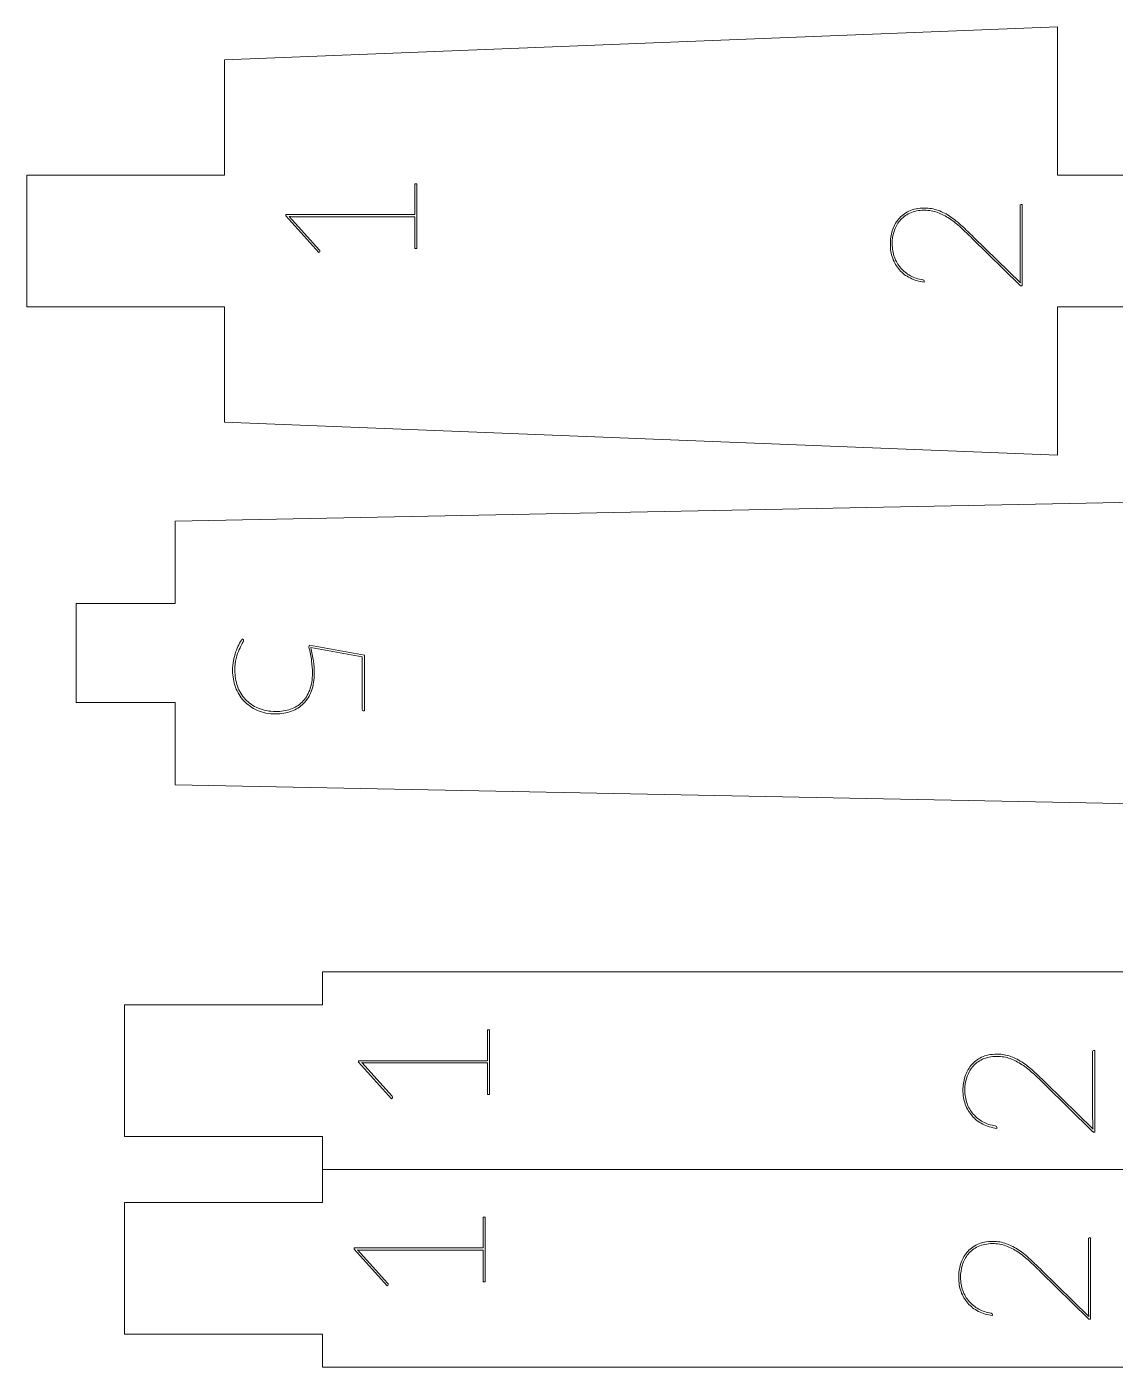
# Model space of a CAD drawing. Header units: millimetres. Extents: x -150 to 147, y -95 to 100.
# Drawn here: x -144.05 to -127.55, y -60.58 to -40.24 of the extents above; entities that cross this region are included whole.
import ezdxf

# ---------------------------------------------------------------- set-up
doc = ezdxf.new("R2010")
doc.units = ezdxf.units.MM
doc.header["$MEASUREMENT"] = 0
doc.layers.add('cut', color=7, linetype='Continuous')
doc.layers.add('cut light', color=7, linetype='Continuous')

msp = doc.modelspace()

# ---------------------------------------------------------------- linework, layer by layer
at = {"layer": 'cut', "lineweight": 0}
for points, knots in [([(-144.0516, -44.4889), (-144.0516, -44.4889), (-144.0516, -42.4889), (-144.0516, -42.4889), (-144.0516, -42.4889), (-144.0516, -42.4889), (-141.0516, -42.4889), (-141.0516, -42.4889), (-141.0516, -42.4889), (-141.0516, -42.4889), (-141.0516, -40.739), (-141.0516, -40.739), (-141.0516, -40.739), (-141.0516, -40.739), (-128.4217, -40.2389), (-128.4217, -40.2389), (-128.4217, -40.2389), (-128.4217, -40.2389), (-128.4217, -42.4889), (-128.4217, -42.4889), (-128.4217, -42.4889), (-128.4217, -42.4889), (-126.9217, -42.4889), (-126.9217, -42.4889), (-126.9217, -42.4889), (-126.9217, -42.4889), (-126.9217, -44.4889), (-126.9217, -44.4889), (-126.9217, -44.4889), (-126.9217, -44.4889), (-128.4217, -44.4889), (-128.4217, -44.4889), (-128.4217, -44.4889), (-128.4217, -44.4889), (-128.4217, -46.7389), (-128.4217, -46.7389), (-128.4217, -46.7389), (-128.4217, -46.7389), (-141.0516, -46.239), (-141.0516, -46.239), (-141.0516, -46.239), (-141.0516, -46.239), (-141.0516, -44.4889), (-141.0516, -44.4889), (-141.0516, -44.4889), (-141.0516, -44.4889), (-144.0516, -44.4889), (-144.0516, -44.4889)], [0, 0, 0, 0, 0.0769231, 0.0769231, 0.0769231, 0.0769231, 0.1538462, 0.1538462, 0.1538462, 0.1538462, 0.2307692, 0.2307692, 0.2307692, 0.2307692, 0.3076923, 0.3076923, 0.3076923, 0.3076923, 0.3846154, 0.3846154, 0.3846154, 0.3846154, 0.4615385, 0.4615385, 0.4615385, 0.4615385, 0.5384615, 0.5384615, 0.5384615, 0.5384615, 0.6153846, 0.6153846, 0.6153846, 0.6153846, 0.6923077, 0.6923077, 0.6923077, 0.6923077, 0.7692308, 0.7692308, 0.7692308, 0.7692308, 0.8461538, 0.8461538, 0.8461538, 0.8461538, 1, 1, 1, 1]), ([(-117.5315, -48.7389), (-117.5315, -48.7389), (-117.5315, -50.7389), (-117.5315, -50.7389), (-117.5315, -50.7389), (-117.5315, -50.7389), (-119.0315, -50.7389), (-119.0315, -50.7389), (-119.0315, -50.7389), (-119.0315, -50.7389), (-119.0315, -52.1889), (-119.0315, -52.1889), (-119.0315, -52.1889), (-119.0315, -52.1889), (-141.8015, -51.7388), (-141.8015, -51.7388), (-141.8015, -51.7388), (-141.8015, -51.7388), (-141.8016, -50.4888), (-141.8016, -50.4888), (-141.8016, -50.4888), (-141.8016, -50.4888), (-143.3016, -50.4888), (-143.3016, -50.4888), (-143.3016, -50.4888), (-143.3016, -50.4888), (-143.3016, -48.9888), (-143.3016, -48.9888), (-143.3016, -48.9888), (-143.3016, -48.9888), (-141.8016, -48.9888), (-141.8016, -48.9888), (-141.8016, -48.9888), (-141.8016, -48.9888), (-141.8015, -47.7388), (-141.8015, -47.7388), (-141.8015, -47.7388), (-141.8015, -47.7388), (-119.0315, -47.2889), (-119.0315, -47.2889), (-119.0315, -47.2889), (-119.0315, -47.2889), (-119.0315, -48.7389), (-119.0315, -48.7389), (-119.0315, -48.7389), (-119.0315, -48.7389), (-117.5315, -48.7389), (-117.5315, -48.7389)], [0, 0, 0, 0, 0.0769231, 0.0769231, 0.0769231, 0.0769231, 0.1538462, 0.1538462, 0.1538462, 0.1538462, 0.2307692, 0.2307692, 0.2307692, 0.2307692, 0.3076923, 0.3076923, 0.3076923, 0.3076923, 0.3846154, 0.3846154, 0.3846154, 0.3846154, 0.4615385, 0.4615385, 0.4615385, 0.4615385, 0.5384615, 0.5384615, 0.5384615, 0.5384615, 0.6153846, 0.6153846, 0.6153846, 0.6153846, 0.6923077, 0.6923077, 0.6923077, 0.6923077, 0.7692308, 0.7692308, 0.7692308, 0.7692308, 0.8461538, 0.8461538, 0.8461538, 0.8461538, 1, 1, 1, 1]), ([(-83.7401, -57.5762), (-83.7401, -57.5762), (-98.34, -57.5762), (-98.34, -57.5762), (-98.34, -57.5762), (-98.34, -57.5762), (-98.34, -56.8262), (-98.34, -56.8262), (-98.34, -56.8262), (-98.34, -56.8262), (-101.34, -56.8262), (-101.34, -56.8262), (-101.34, -56.8262), (-101.34, -56.8262), (-101.34, -57.5762), (-101.34, -57.5762), (-101.34, -57.5762), (-101.34, -57.5762), (-123.94, -57.5762), (-123.94, -57.5762), (-123.94, -57.5762), (-123.94, -57.5762), (-123.94, -57.0762), (-123.94, -57.0762), (-123.94, -57.0762), (-123.94, -57.0762), (-126.94, -57.0762), (-126.94, -57.0762), (-126.94, -57.0762), (-126.94, -57.0762), (-126.94, -57.5762), (-126.94, -57.5762), (-126.94, -57.5762), (-126.94, -57.5762), (-139.5699, -57.5762), (-139.5699, -57.5762), (-139.5699, -57.5762), (-139.5699, -57.5762), (-139.5699, -57.0762), (-139.5699, -57.0762), (-139.5699, -57.0762), (-139.5699, -57.0762), (-142.5699, -57.0762), (-142.5699, -57.0762), (-142.5699, -57.0762), (-142.5699, -57.0762), (-142.5699, -55.0762), (-142.5699, -55.0762), (-142.5699, -55.0762), (-142.5699, -55.0762), (-139.5699, -55.0762), (-139.5699, -55.0762), (-139.5699, -55.0762), (-139.5699, -55.0762), (-139.5699, -54.5762), (-139.5699, -54.5762), (-139.5699, -54.5762), (-139.5699, -54.5762), (-126.9401, -54.5762), (-126.9401, -54.5762), (-126.9401, -54.5762), (-126.9401, -54.5762), (-126.9401, -55.0762), (-126.9401, -55.0762), (-126.9401, -55.0762), (-126.9401, -55.0762), (-123.9401, -55.0762), (-123.9401, -55.0762), (-123.9401, -55.0762), (-123.9401, -55.0762), (-123.9401, -54.5762), (-123.9401, -54.5762), (-123.9401, -54.5762), (-123.9401, -54.5762), (-101.3401, -54.5762), (-101.3401, -54.5762), (-101.3401, -54.5762), (-101.3401, -54.5762), (-101.3401, -55.0762), (-101.3401, -55.0762), (-101.3401, -55.0762), (-101.3401, -55.0762), (-98.3401, -55.0762), (-98.3401, -55.0762), (-98.3401, -55.0762), (-98.3401, -55.0762), (-98.3401, -54.5762), (-98.3401, -54.5762), (-98.3401, -54.5762), (-98.3401, -54.5762), (-83.7401, -54.5762), (-83.7401, -54.5762), (-83.7401, -54.5762), (-83.7401, -54.5762), (-83.7401, -57.5762), (-83.7401, -57.5762)], [0, 0, 0, 0, 0.04, 0.04, 0.04, 0.04, 0.08, 0.08, 0.08, 0.08, 0.12, 0.12, 0.12, 0.12, 0.16, 0.16, 0.16, 0.16, 0.2, 0.2, 0.2, 0.2, 0.24, 0.24, 0.24, 0.24, 0.28, 0.28, 0.28, 0.28, 0.32, 0.32, 0.32, 0.32, 0.36, 0.36, 0.36, 0.36, 0.4, 0.4, 0.4, 0.4, 0.44, 0.44, 0.44, 0.44, 0.48, 0.48, 0.48, 0.48, 0.52, 0.52, 0.52, 0.52, 0.56, 0.56, 0.56, 0.56, 0.6, 0.6, 0.6, 0.6, 0.64, 0.64, 0.64, 0.64, 0.68, 0.68, 0.68, 0.68, 0.72, 0.72, 0.72, 0.72, 0.76, 0.76, 0.76, 0.76, 0.8, 0.8, 0.8, 0.8, 0.84, 0.84, 0.84, 0.84, 0.88, 0.88, 0.88, 0.88, 0.92, 0.92, 0.92, 0.92, 1, 1, 1, 1]), ([(-83.7401, -60.5762), (-83.7401, -60.5762), (-98.3401, -60.5762), (-98.3401, -60.5762), (-98.3401, -60.5762), (-98.3401, -60.5762), (-98.3401, -60.0762), (-98.3401, -60.0762), (-98.3401, -60.0762), (-98.3401, -60.0762), (-101.3401, -60.0762), (-101.3401, -60.0762), (-101.3401, -60.0762), (-101.3401, -60.0762), (-101.3401, -60.5762), (-101.3401, -60.5762), (-101.3401, -60.5762), (-101.3401, -60.5762), (-123.9401, -60.5762), (-123.9401, -60.5762), (-123.9401, -60.5762), (-123.9401, -60.5762), (-123.9401, -60.0762), (-123.9401, -60.0762), (-123.9401, -60.0762), (-123.9401, -60.0762), (-126.9401, -60.0762), (-126.9401, -60.0762), (-126.9401, -60.0762), (-126.9401, -60.0762), (-126.9401, -60.5762), (-126.9401, -60.5762), (-126.9401, -60.5762), (-126.9401, -60.5762), (-139.5699, -60.5762), (-139.5699, -60.5762), (-139.5699, -60.5762), (-139.5699, -60.5762), (-139.5699, -60.0762), (-139.5699, -60.0762), (-139.5699, -60.0762), (-139.5699, -60.0762), (-142.5699, -60.0762), (-142.5699, -60.0762), (-142.5699, -60.0762), (-142.5699, -60.0762), (-142.5699, -58.0762), (-142.5699, -58.0762), (-142.5699, -58.0762), (-142.5699, -58.0762), (-139.5699, -58.0762), (-139.5699, -58.0762), (-139.5699, -58.0762), (-139.5699, -58.0762), (-139.5699, -57.5762), (-139.5699, -57.5762), (-139.5699, -57.5762), (-139.5699, -57.5762), (-126.94, -57.5762), (-126.94, -57.5762), (-126.94, -57.5762), (-126.94, -57.5762), (-126.94, -58.0762), (-126.94, -58.0762), (-126.94, -58.0762), (-126.94, -58.0762), (-123.94, -58.0762), (-123.94, -58.0762), (-123.94, -58.0762), (-123.94, -58.0762), (-123.94, -57.5762), (-123.94, -57.5762), (-123.94, -57.5762), (-123.94, -57.5762), (-101.34, -57.5762), (-101.34, -57.5762), (-101.34, -57.5762), (-101.34, -57.5762), (-101.34, -58.3262), (-101.34, -58.3262), (-101.34, -58.3262), (-101.34, -58.3262), (-98.34, -58.3262), (-98.34, -58.3262), (-98.34, -58.3262), (-98.34, -58.3262), (-98.34, -57.5762), (-98.34, -57.5762), (-98.34, -57.5762), (-98.34, -57.5762), (-83.7401, -57.5762), (-83.7401, -57.5762), (-83.7401, -57.5762), (-83.7401, -57.5762), (-83.7401, -60.5762), (-83.7401, -60.5762)], [0, 0, 0, 0, 0.04, 0.04, 0.04, 0.04, 0.08, 0.08, 0.08, 0.08, 0.12, 0.12, 0.12, 0.12, 0.16, 0.16, 0.16, 0.16, 0.2, 0.2, 0.2, 0.2, 0.24, 0.24, 0.24, 0.24, 0.28, 0.28, 0.28, 0.28, 0.32, 0.32, 0.32, 0.32, 0.36, 0.36, 0.36, 0.36, 0.4, 0.4, 0.4, 0.4, 0.44, 0.44, 0.44, 0.44, 0.48, 0.48, 0.48, 0.48, 0.52, 0.52, 0.52, 0.52, 0.56, 0.56, 0.56, 0.56, 0.6, 0.6, 0.6, 0.6, 0.64, 0.64, 0.64, 0.64, 0.68, 0.68, 0.68, 0.68, 0.72, 0.72, 0.72, 0.72, 0.76, 0.76, 0.76, 0.76, 0.8, 0.8, 0.8, 0.8, 0.84, 0.84, 0.84, 0.84, 0.88, 0.88, 0.88, 0.88, 0.92, 0.92, 0.92, 0.92, 1, 1, 1, 1])]:
    msp.add_open_spline(points, degree=3, knots=knots, dxfattribs=at)
at = {"layer": 'cut light', "color": 5, "lineweight": 0}
for points, knots in [([(-138.1653, -43.6022), (-138.1653, -43.6022), (-138.1653, -43.1224), (-138.1653, -43.1224), (-138.1653, -43.1224), (-138.1653, -43.1224), (-139.9941, -43.1224), (-139.9941, -43.1224), (-139.9941, -43.1224), (-140.0073, -43.1224), (-140.0209, -43.1219), (-140.0346, -43.121), (-140.0346, -43.121), (-140.0482, -43.12), (-140.0614, -43.1186), (-140.0745, -43.1167), (-140.0745, -43.1167), (-140.0745, -43.1167), (-139.6131, -43.6276), (-139.6131, -43.6276), (-139.6131, -43.6276), (-139.6084, -43.6323), (-139.6061, -43.637), (-139.6061, -43.6417), (-139.6061, -43.6417), (-139.6061, -43.6473), (-139.6084, -43.652), (-139.6131, -43.6558), (-139.6131, -43.6558), (-139.6131, -43.6558), (-139.6244, -43.6642), (-139.6244, -43.6642), (-139.6244, -43.6642), (-139.6244, -43.6642), (-140.1239, -43.1083), (-140.1239, -43.1083), (-140.1239, -43.1083), (-140.1239, -43.1083), (-140.1239, -43.0885), (-140.1239, -43.0885), (-140.1239, -43.0885), (-140.1239, -43.0885), (-138.1653, -43.0885), (-138.1653, -43.0885), (-138.1653, -43.0885), (-138.1653, -43.0885), (-138.1653, -42.62), (-138.1653, -42.62), (-138.1653, -42.62), (-138.1653, -42.62), (-138.1371, -42.62), (-138.1371, -42.62), (-138.1371, -42.62), (-138.1371, -42.62), (-138.1371, -43.6022), (-138.1371, -43.6022), (-138.1371, -43.6022), (-138.1371, -43.6022), (-138.1653, -43.6022), (-138.1653, -43.6022)], [0, 0, 0, 0, 0.0625, 0.0625, 0.0625, 0.0625, 0.125, 0.125, 0.125, 0.125, 0.1875, 0.1875, 0.1875, 0.1875, 0.25, 0.25, 0.25, 0.25, 0.3125, 0.3125, 0.3125, 0.3125, 0.375, 0.375, 0.375, 0.375, 0.4375, 0.4375, 0.4375, 0.4375, 0.5, 0.5, 0.5, 0.5, 0.5625, 0.5625, 0.5625, 0.5625, 0.625, 0.625, 0.625, 0.625, 0.6875, 0.6875, 0.6875, 0.6875, 0.75, 0.75, 0.75, 0.75, 0.8125, 0.8125, 0.8125, 0.8125, 0.875, 0.875, 0.875, 0.875, 1, 1, 1, 1]), ([(-130.9561, -43.5331), (-130.9561, -43.4654), (-130.9462, -43.3986), (-130.9265, -43.3332), (-130.9265, -43.3332), (-130.9067, -43.2678), (-130.8762, -43.21), (-130.8343, -43.1592), (-130.8343, -43.1592), (-130.7924, -43.1084), (-130.7388, -43.067), (-130.6739, -43.0355), (-130.6739, -43.0355), (-130.609, -43.004), (-130.5309, -42.9884), (-130.4397, -42.9884), (-130.4397, -42.9884), (-130.3644, -42.9884), (-130.2943, -43.0002), (-130.2294, -43.0242), (-130.2294, -43.0242), (-130.1645, -43.0482), (-130.1024, -43.0806), (-130.0431, -43.1211), (-130.0431, -43.1211), (-129.9839, -43.1615), (-129.926, -43.2081), (-129.8691, -43.2612), (-129.8691, -43.2612), (-129.8122, -43.3144), (-129.7539, -43.3704), (-129.6946, -43.4287), (-129.6946, -43.4287), (-129.6946, -43.4287), (-128.9834, -44.1258), (-128.9834, -44.1258), (-128.9834, -44.1258), (-128.9853, -44.106), (-128.9867, -44.083), (-128.9876, -44.0571), (-128.9876, -44.0571), (-128.9886, -44.0312), (-128.989, -44.0025), (-128.989, -43.9706), (-128.989, -43.9706), (-128.989, -43.9706), (-128.989, -42.9489), (-128.989, -42.9489), (-128.989, -42.9489), (-128.989, -42.9395), (-128.9843, -42.9348), (-128.9749, -42.9348), (-128.9749, -42.9348), (-128.9749, -42.9348), (-128.958, -42.9348), (-128.958, -42.9348), (-128.958, -42.9348), (-128.958, -42.9348), (-128.958, -44.1709), (-128.958, -44.1709), (-128.958, -44.1709), (-128.958, -44.1709), (-128.9693, -44.1709), (-128.9693, -44.1709), (-128.9693, -44.1709), (-128.9749, -44.1709), (-128.9796, -44.1695), (-128.9834, -44.1667), (-128.9834, -44.1667), (-128.9872, -44.1639), (-128.99, -44.1615), (-128.9919, -44.1596), (-128.9919, -44.1596), (-128.9919, -44.1596), (-129.7143, -43.4485), (-129.7143, -43.4485), (-129.7143, -43.4485), (-129.7736, -43.3901), (-129.8315, -43.3351), (-129.8879, -43.2834), (-129.8879, -43.2834), (-129.9444, -43.2316), (-130.0017, -43.1865), (-130.0601, -43.1479), (-130.0601, -43.1479), (-130.1184, -43.1093), (-130.1786, -43.0787), (-130.2407, -43.0562), (-130.2407, -43.0562), (-130.3028, -43.0336), (-130.3691, -43.0223), (-130.4397, -43.0223), (-130.4397, -43.0223), (-130.5253, -43.0223), (-130.5991, -43.0369), (-130.6607, -43.066), (-130.6607, -43.066), (-130.7223, -43.0952), (-130.7727, -43.1338), (-130.8122, -43.1818), (-130.8122, -43.1818), (-130.8517, -43.2297), (-130.8809, -43.2843), (-130.8997, -43.3454), (-130.8997, -43.3454), (-130.9185, -43.4066), (-130.9279, -43.4691), (-130.9279, -43.5331), (-130.9279, -43.5331), (-130.9279, -43.6065), (-130.9166, -43.6738), (-130.894, -43.7354), (-130.894, -43.7354), (-130.8715, -43.797), (-130.8399, -43.8516), (-130.799, -43.8986), (-130.799, -43.8986), (-130.7581, -43.9456), (-130.7092, -43.9842), (-130.6527, -44.0148), (-130.6527, -44.0148), (-130.5963, -44.0453), (-130.5337, -44.0665), (-130.4651, -44.0778), (-130.4651, -44.0778), (-130.45, -44.0806), (-130.4425, -44.0882), (-130.4425, -44.1004), (-130.4425, -44.1004), (-130.4425, -44.1004), (-130.4425, -44.1145), (-130.4425, -44.1145), (-130.4425, -44.1145), (-130.5215, -44.1041), (-130.593, -44.0825), (-130.6565, -44.0501), (-130.6565, -44.0501), (-130.72, -44.0176), (-130.7736, -43.9762), (-130.8178, -43.9254), (-130.8178, -43.9254), (-130.862, -43.8746), (-130.8964, -43.8158), (-130.9204, -43.7495), (-130.9204, -43.7495), (-130.9444, -43.6832), (-130.9561, -43.6112), (-130.9561, -43.5331)], [0, 0, 0, 0, 0.0263158, 0.0263158, 0.0263158, 0.0263158, 0.0526316, 0.0526316, 0.0526316, 0.0526316, 0.0789474, 0.0789474, 0.0789474, 0.0789474, 0.1052632, 0.1052632, 0.1052632, 0.1052632, 0.1315789, 0.1315789, 0.1315789, 0.1315789, 0.1578947, 0.1578947, 0.1578947, 0.1578947, 0.1842105, 0.1842105, 0.1842105, 0.1842105, 0.2105263, 0.2105263, 0.2105263, 0.2105263, 0.2368421, 0.2368421, 0.2368421, 0.2368421, 0.2631579, 0.2631579, 0.2631579, 0.2631579, 0.2894737, 0.2894737, 0.2894737, 0.2894737, 0.3157895, 0.3157895, 0.3157895, 0.3157895, 0.3421053, 0.3421053, 0.3421053, 0.3421053, 0.3684211, 0.3684211, 0.3684211, 0.3684211, 0.3947368, 0.3947368, 0.3947368, 0.3947368, 0.4210526, 0.4210526, 0.4210526, 0.4210526, 0.4473684, 0.4473684, 0.4473684, 0.4473684, 0.4736842, 0.4736842, 0.4736842, 0.4736842, 0.5, 0.5, 0.5, 0.5, 0.5263158, 0.5263158, 0.5263158, 0.5263158, 0.5526316, 0.5526316, 0.5526316, 0.5526316, 0.5789474, 0.5789474, 0.5789474, 0.5789474, 0.6052632, 0.6052632, 0.6052632, 0.6052632, 0.6315789, 0.6315789, 0.6315789, 0.6315789, 0.6578947, 0.6578947, 0.6578947, 0.6578947, 0.6842105, 0.6842105, 0.6842105, 0.6842105, 0.7105263, 0.7105263, 0.7105263, 0.7105263, 0.7368421, 0.7368421, 0.7368421, 0.7368421, 0.7631579, 0.7631579, 0.7631579, 0.7631579, 0.7894737, 0.7894737, 0.7894737, 0.7894737, 0.8157895, 0.8157895, 0.8157895, 0.8157895, 0.8421053, 0.8421053, 0.8421053, 0.8421053, 0.8684211, 0.8684211, 0.8684211, 0.8684211, 0.8947368, 0.8947368, 0.8947368, 0.8947368, 0.9210526, 0.9210526, 0.9210526, 0.9210526, 0.9473684, 0.9473684, 0.9473684, 0.9473684, 1, 1, 1, 1]), ([(-138.9467, -50.6187), (-138.9514, -50.6187), (-138.9551, -50.6168), (-138.9584, -50.6131), (-138.9584, -50.6131), (-138.9617, -50.6093), (-138.9636, -50.6046), (-138.9636, -50.599), (-138.9636, -50.599), (-138.9636, -50.599), (-138.9636, -49.8003), (-138.9636, -49.8003), (-138.9636, -49.8003), (-138.9636, -49.8003), (-139.7468, -49.6578), (-139.7468, -49.6578), (-139.7468, -49.6578), (-139.7275, -49.7292), (-139.7134, -49.797), (-139.7049, -49.861), (-139.7049, -49.861), (-139.696, -49.9249), (-139.6917, -49.9851), (-139.6917, -50.0416), (-139.6917, -50.0416), (-139.6917, -50.1441), (-139.7063, -50.2344), (-139.735, -50.312), (-139.735, -50.312), (-139.7637, -50.3896), (-139.8037, -50.4546), (-139.8549, -50.5068), (-139.8549, -50.5068), (-139.9062, -50.559), (-139.9678, -50.598), (-140.0398, -50.6244), (-140.0398, -50.6244), (-140.1122, -50.6507), (-140.1913, -50.6639), (-140.2778, -50.6639), (-140.2778, -50.6639), (-140.3818, -50.6639), (-140.474, -50.646), (-140.5549, -50.6102), (-140.5549, -50.6102), (-140.6358, -50.5745), (-140.704, -50.5265), (-140.7599, -50.4663), (-140.7599, -50.4663), (-140.8154, -50.4061), (-140.8578, -50.3365), (-140.8869, -50.257), (-140.8869, -50.257), (-140.9161, -50.1775), (-140.9307, -50.0938), (-140.9307, -50.0063), (-140.9307, -50.0063), (-140.9307, -49.9555), (-140.9264, -49.9066), (-140.918, -49.8595), (-140.918, -49.8595), (-140.9095, -49.8125), (-140.8982, -49.7688), (-140.8846, -49.7278), (-140.8846, -49.7278), (-140.8709, -49.6869), (-140.8554, -49.6493), (-140.838, -49.6154), (-140.838, -49.6154), (-140.8206, -49.5816), (-140.8027, -49.5519), (-140.7839, -49.5265), (-140.7839, -49.5265), (-140.7839, -49.5265), (-140.7726, -49.535), (-140.7726, -49.535), (-140.7726, -49.535), (-140.767, -49.5387), (-140.7642, -49.5444), (-140.7642, -49.5519), (-140.7642, -49.5519), (-140.7642, -49.5585), (-140.7708, -49.5731), (-140.7844, -49.5957), (-140.7844, -49.5957), (-140.798, -49.6182), (-140.8136, -49.6488), (-140.8305, -49.6869), (-140.8305, -49.6869), (-140.8474, -49.725), (-140.8625, -49.7706), (-140.8761, -49.8238), (-140.8761, -49.8238), (-140.8898, -49.8769), (-140.8968, -49.9376), (-140.8968, -50.0063), (-140.8968, -50.0063), (-140.8968, -50.09), (-140.8832, -50.1695), (-140.8564, -50.2448), (-140.8564, -50.2448), (-140.8295, -50.32), (-140.79, -50.3859), (-140.7378, -50.4423), (-140.7378, -50.4423), (-140.6856, -50.4988), (-140.6207, -50.5439), (-140.5431, -50.5773), (-140.5431, -50.5773), (-140.465, -50.6107), (-140.3761, -50.6272), (-140.275, -50.6272), (-140.275, -50.6272), (-140.195, -50.6272), (-140.1212, -50.6159), (-140.0534, -50.5928), (-140.0534, -50.5928), (-139.9857, -50.5698), (-139.9269, -50.534), (-139.8775, -50.4861), (-139.8775, -50.4861), (-139.8281, -50.4381), (-139.7896, -50.3774), (-139.7618, -50.3036), (-139.7618, -50.3036), (-139.7341, -50.2297), (-139.72, -50.1422), (-139.72, -50.0416), (-139.72, -50.0416), (-139.72, -49.9851), (-139.7242, -49.9245), (-139.7331, -49.8591), (-139.7331, -49.8591), (-139.7421, -49.7937), (-139.7562, -49.7231), (-139.775, -49.6479), (-139.775, -49.6479), (-139.775, -49.6479), (-139.7637, -49.6225), (-139.7637, -49.6225), (-139.7637, -49.6225), (-139.7637, -49.6225), (-138.9326, -49.7721), (-138.9326, -49.7721), (-138.9326, -49.7721), (-138.9326, -49.7721), (-138.9326, -50.6187), (-138.9326, -50.6187), (-138.9326, -50.6187), (-138.9326, -50.6187), (-138.9467, -50.6187), (-138.9467, -50.6187)], [0, 0, 0, 0, 0.025641, 0.025641, 0.025641, 0.025641, 0.0512821, 0.0512821, 0.0512821, 0.0512821, 0.0769231, 0.0769231, 0.0769231, 0.0769231, 0.1025641, 0.1025641, 0.1025641, 0.1025641, 0.1282051, 0.1282051, 0.1282051, 0.1282051, 0.1538462, 0.1538462, 0.1538462, 0.1538462, 0.1794872, 0.1794872, 0.1794872, 0.1794872, 0.2051282, 0.2051282, 0.2051282, 0.2051282, 0.2307692, 0.2307692, 0.2307692, 0.2307692, 0.2564103, 0.2564103, 0.2564103, 0.2564103, 0.2820513, 0.2820513, 0.2820513, 0.2820513, 0.3076923, 0.3076923, 0.3076923, 0.3076923, 0.3333333, 0.3333333, 0.3333333, 0.3333333, 0.3589744, 0.3589744, 0.3589744, 0.3589744, 0.3846154, 0.3846154, 0.3846154, 0.3846154, 0.4102564, 0.4102564, 0.4102564, 0.4102564, 0.4358974, 0.4358974, 0.4358974, 0.4358974, 0.4615385, 0.4615385, 0.4615385, 0.4615385, 0.4871795, 0.4871795, 0.4871795, 0.4871795, 0.5128205, 0.5128205, 0.5128205, 0.5128205, 0.5384615, 0.5384615, 0.5384615, 0.5384615, 0.5641026, 0.5641026, 0.5641026, 0.5641026, 0.5897436, 0.5897436, 0.5897436, 0.5897436, 0.6153846, 0.6153846, 0.6153846, 0.6153846, 0.6410256, 0.6410256, 0.6410256, 0.6410256, 0.6666667, 0.6666667, 0.6666667, 0.6666667, 0.6923077, 0.6923077, 0.6923077, 0.6923077, 0.7179487, 0.7179487, 0.7179487, 0.7179487, 0.7435897, 0.7435897, 0.7435897, 0.7435897, 0.7692308, 0.7692308, 0.7692308, 0.7692308, 0.7948718, 0.7948718, 0.7948718, 0.7948718, 0.8205128, 0.8205128, 0.8205128, 0.8205128, 0.8461538, 0.8461538, 0.8461538, 0.8461538, 0.8717949, 0.8717949, 0.8717949, 0.8717949, 0.8974359, 0.8974359, 0.8974359, 0.8974359, 0.9230769, 0.9230769, 0.9230769, 0.9230769, 0.9487179, 0.9487179, 0.9487179, 0.9487179, 1, 1, 1, 1]), ([(-137.064, -56.4404), (-137.064, -56.4404), (-137.064, -55.9606), (-137.064, -55.9606), (-137.064, -55.9606), (-137.064, -55.9606), (-138.8928, -55.9606), (-138.8928, -55.9606), (-138.8928, -55.9606), (-138.906, -55.9606), (-138.9196, -55.9601), (-138.9333, -55.9592), (-138.9333, -55.9592), (-138.9469, -55.9582), (-138.9601, -55.9568), (-138.9732, -55.9549), (-138.9732, -55.9549), (-138.9732, -55.9549), (-138.5118, -56.4658), (-138.5118, -56.4658), (-138.5118, -56.4658), (-138.5071, -56.4705), (-138.5048, -56.4752), (-138.5048, -56.4799), (-138.5048, -56.4799), (-138.5048, -56.4855), (-138.5071, -56.4902), (-138.5118, -56.494), (-138.5118, -56.494), (-138.5118, -56.494), (-138.5231, -56.5024), (-138.5231, -56.5024), (-138.5231, -56.5024), (-138.5231, -56.5024), (-139.0226, -55.9465), (-139.0226, -55.9465), (-139.0226, -55.9465), (-139.0226, -55.9465), (-139.0226, -55.9267), (-139.0226, -55.9267), (-139.0226, -55.9267), (-139.0226, -55.9267), (-137.064, -55.9267), (-137.064, -55.9267), (-137.064, -55.9267), (-137.064, -55.9267), (-137.064, -55.4582), (-137.064, -55.4582), (-137.064, -55.4582), (-137.064, -55.4582), (-137.0358, -55.4582), (-137.0358, -55.4582), (-137.0358, -55.4582), (-137.0358, -55.4582), (-137.0358, -56.4404), (-137.0358, -56.4404), (-137.0358, -56.4404), (-137.0358, -56.4404), (-137.064, -56.4404), (-137.064, -56.4404)], [0, 0, 0, 0, 0.0625, 0.0625, 0.0625, 0.0625, 0.125, 0.125, 0.125, 0.125, 0.1875, 0.1875, 0.1875, 0.1875, 0.25, 0.25, 0.25, 0.25, 0.3125, 0.3125, 0.3125, 0.3125, 0.375, 0.375, 0.375, 0.375, 0.4375, 0.4375, 0.4375, 0.4375, 0.5, 0.5, 0.5, 0.5, 0.5625, 0.5625, 0.5625, 0.5625, 0.625, 0.625, 0.625, 0.625, 0.6875, 0.6875, 0.6875, 0.6875, 0.75, 0.75, 0.75, 0.75, 0.8125, 0.8125, 0.8125, 0.8125, 0.875, 0.875, 0.875, 0.875, 1, 1, 1, 1]), ([(-129.8548, -56.3713), (-129.8548, -56.3036), (-129.8449, -56.2368), (-129.8252, -56.1714), (-129.8252, -56.1714), (-129.8054, -56.106), (-129.7749, -56.0482), (-129.733, -55.9974), (-129.733, -55.9974), (-129.6911, -55.9466), (-129.6375, -55.9052), (-129.5726, -55.8737), (-129.5726, -55.8737), (-129.5077, -55.8422), (-129.4296, -55.8266), (-129.3384, -55.8266), (-129.3384, -55.8266), (-129.2631, -55.8266), (-129.193, -55.8384), (-129.1281, -55.8624), (-129.1281, -55.8624), (-129.0632, -55.8864), (-129.0011, -55.9188), (-128.9418, -55.9593), (-128.9418, -55.9593), (-128.8826, -55.9997), (-128.8247, -56.0463), (-128.7678, -56.0994), (-128.7678, -56.0994), (-128.7109, -56.1526), (-128.6526, -56.2086), (-128.5933, -56.2669), (-128.5933, -56.2669), (-128.5933, -56.2669), (-127.8821, -56.964), (-127.8821, -56.964), (-127.8821, -56.964), (-127.884, -56.9442), (-127.8854, -56.9212), (-127.8863, -56.8953), (-127.8863, -56.8953), (-127.8873, -56.8694), (-127.8877, -56.8407), (-127.8877, -56.8088), (-127.8877, -56.8088), (-127.8877, -56.8088), (-127.8877, -55.7871), (-127.8877, -55.7871), (-127.8877, -55.7871), (-127.8877, -55.7777), (-127.883, -55.773), (-127.8736, -55.773), (-127.8736, -55.773), (-127.8736, -55.773), (-127.8567, -55.773), (-127.8567, -55.773), (-127.8567, -55.773), (-127.8567, -55.773), (-127.8567, -57.0091), (-127.8567, -57.0091), (-127.8567, -57.0091), (-127.8567, -57.0091), (-127.868, -57.0091), (-127.868, -57.0091), (-127.868, -57.0091), (-127.8736, -57.0091), (-127.8783, -57.0077), (-127.8821, -57.0049), (-127.8821, -57.0049), (-127.8859, -57.0021), (-127.8887, -56.9997), (-127.8906, -56.9978), (-127.8906, -56.9978), (-127.8906, -56.9978), (-128.613, -56.2867), (-128.613, -56.2867), (-128.613, -56.2867), (-128.6723, -56.2283), (-128.7302, -56.1733), (-128.7866, -56.1216), (-128.7866, -56.1216), (-128.8431, -56.0698), (-128.9004, -56.0247), (-128.9588, -55.9861), (-128.9588, -55.9861), (-129.0171, -55.9475), (-129.0773, -55.9169), (-129.1394, -55.8944), (-129.1394, -55.8944), (-129.2015, -55.8718), (-129.2678, -55.8605), (-129.3384, -55.8605), (-129.3384, -55.8605), (-129.424, -55.8605), (-129.4978, -55.8751), (-129.5594, -55.9042), (-129.5594, -55.9042), (-129.621, -55.9334), (-129.6714, -55.972), (-129.7109, -56.02), (-129.7109, -56.02), (-129.7504, -56.0679), (-129.7796, -56.1225), (-129.7984, -56.1836), (-129.7984, -56.1836), (-129.8172, -56.2448), (-129.8266, -56.3073), (-129.8266, -56.3713), (-129.8266, -56.3713), (-129.8266, -56.4447), (-129.8153, -56.512), (-129.7927, -56.5736), (-129.7927, -56.5736), (-129.7702, -56.6352), (-129.7386, -56.6898), (-129.6977, -56.7368), (-129.6977, -56.7368), (-129.6568, -56.7838), (-129.6079, -56.8224), (-129.5514, -56.853), (-129.5514, -56.853), (-129.495, -56.8835), (-129.4324, -56.9047), (-129.3638, -56.916), (-129.3638, -56.916), (-129.3487, -56.9188), (-129.3412, -56.9264), (-129.3412, -56.9386), (-129.3412, -56.9386), (-129.3412, -56.9386), (-129.3412, -56.9527), (-129.3412, -56.9527), (-129.3412, -56.9527), (-129.4202, -56.9423), (-129.4917, -56.9207), (-129.5552, -56.8883), (-129.5552, -56.8883), (-129.6187, -56.8558), (-129.6723, -56.8144), (-129.7165, -56.7636), (-129.7165, -56.7636), (-129.7607, -56.7128), (-129.7951, -56.654), (-129.8191, -56.5877), (-129.8191, -56.5877), (-129.8431, -56.5214), (-129.8548, -56.4494), (-129.8548, -56.3713)], [0, 0, 0, 0, 0.0263158, 0.0263158, 0.0263158, 0.0263158, 0.0526316, 0.0526316, 0.0526316, 0.0526316, 0.0789474, 0.0789474, 0.0789474, 0.0789474, 0.1052632, 0.1052632, 0.1052632, 0.1052632, 0.1315789, 0.1315789, 0.1315789, 0.1315789, 0.1578947, 0.1578947, 0.1578947, 0.1578947, 0.1842105, 0.1842105, 0.1842105, 0.1842105, 0.2105263, 0.2105263, 0.2105263, 0.2105263, 0.2368421, 0.2368421, 0.2368421, 0.2368421, 0.2631579, 0.2631579, 0.2631579, 0.2631579, 0.2894737, 0.2894737, 0.2894737, 0.2894737, 0.3157895, 0.3157895, 0.3157895, 0.3157895, 0.3421053, 0.3421053, 0.3421053, 0.3421053, 0.3684211, 0.3684211, 0.3684211, 0.3684211, 0.3947368, 0.3947368, 0.3947368, 0.3947368, 0.4210526, 0.4210526, 0.4210526, 0.4210526, 0.4473684, 0.4473684, 0.4473684, 0.4473684, 0.4736842, 0.4736842, 0.4736842, 0.4736842, 0.5, 0.5, 0.5, 0.5, 0.5263158, 0.5263158, 0.5263158, 0.5263158, 0.5526316, 0.5526316, 0.5526316, 0.5526316, 0.5789474, 0.5789474, 0.5789474, 0.5789474, 0.6052632, 0.6052632, 0.6052632, 0.6052632, 0.6315789, 0.6315789, 0.6315789, 0.6315789, 0.6578947, 0.6578947, 0.6578947, 0.6578947, 0.6842105, 0.6842105, 0.6842105, 0.6842105, 0.7105263, 0.7105263, 0.7105263, 0.7105263, 0.7368421, 0.7368421, 0.7368421, 0.7368421, 0.7631579, 0.7631579, 0.7631579, 0.7631579, 0.7894737, 0.7894737, 0.7894737, 0.7894737, 0.8157895, 0.8157895, 0.8157895, 0.8157895, 0.8421053, 0.8421053, 0.8421053, 0.8421053, 0.8684211, 0.8684211, 0.8684211, 0.8684211, 0.8947368, 0.8947368, 0.8947368, 0.8947368, 0.9210526, 0.9210526, 0.9210526, 0.9210526, 0.9473684, 0.9473684, 0.9473684, 0.9473684, 1, 1, 1, 1]), ([(-137.1289, -59.2811), (-137.1289, -59.2811), (-137.1289, -58.8013), (-137.1289, -58.8013), (-137.1289, -58.8013), (-137.1289, -58.8013), (-138.9577, -58.8013), (-138.9577, -58.8013), (-138.9577, -58.8013), (-138.9709, -58.8013), (-138.9845, -58.8008), (-138.9982, -58.7999), (-138.9982, -58.7999), (-139.0118, -58.7989), (-139.025, -58.7975), (-139.0381, -58.7956), (-139.0381, -58.7956), (-139.0381, -58.7956), (-138.5767, -59.3065), (-138.5767, -59.3065), (-138.5767, -59.3065), (-138.572, -59.3112), (-138.5697, -59.3159), (-138.5697, -59.3206), (-138.5697, -59.3206), (-138.5697, -59.3262), (-138.572, -59.3309), (-138.5767, -59.3347), (-138.5767, -59.3347), (-138.5767, -59.3347), (-138.588, -59.3431), (-138.588, -59.3431), (-138.588, -59.3431), (-138.588, -59.3431), (-139.0875, -58.7872), (-139.0875, -58.7872), (-139.0875, -58.7872), (-139.0875, -58.7872), (-139.0875, -58.7674), (-139.0875, -58.7674), (-139.0875, -58.7674), (-139.0875, -58.7674), (-137.1289, -58.7674), (-137.1289, -58.7674), (-137.1289, -58.7674), (-137.1289, -58.7674), (-137.1289, -58.2989), (-137.1289, -58.2989), (-137.1289, -58.2989), (-137.1289, -58.2989), (-137.1007, -58.2989), (-137.1007, -58.2989), (-137.1007, -58.2989), (-137.1007, -58.2989), (-137.1007, -59.2811), (-137.1007, -59.2811), (-137.1007, -59.2811), (-137.1007, -59.2811), (-137.1289, -59.2811), (-137.1289, -59.2811)], [0, 0, 0, 0, 0.0625, 0.0625, 0.0625, 0.0625, 0.125, 0.125, 0.125, 0.125, 0.1875, 0.1875, 0.1875, 0.1875, 0.25, 0.25, 0.25, 0.25, 0.3125, 0.3125, 0.3125, 0.3125, 0.375, 0.375, 0.375, 0.375, 0.4375, 0.4375, 0.4375, 0.4375, 0.5, 0.5, 0.5, 0.5, 0.5625, 0.5625, 0.5625, 0.5625, 0.625, 0.625, 0.625, 0.625, 0.6875, 0.6875, 0.6875, 0.6875, 0.75, 0.75, 0.75, 0.75, 0.8125, 0.8125, 0.8125, 0.8125, 0.875, 0.875, 0.875, 0.875, 1, 1, 1, 1]), ([(-129.9197, -59.212), (-129.9197, -59.1443), (-129.9098, -59.0775), (-129.8901, -59.0121), (-129.8901, -59.0121), (-129.8703, -58.9467), (-129.8398, -58.8889), (-129.7979, -58.8381), (-129.7979, -58.8381), (-129.756, -58.7873), (-129.7024, -58.7459), (-129.6375, -58.7144), (-129.6375, -58.7144), (-129.5726, -58.6829), (-129.4945, -58.6673), (-129.4033, -58.6673), (-129.4033, -58.6673), (-129.328, -58.6673), (-129.2579, -58.6791), (-129.193, -58.7031), (-129.193, -58.7031), (-129.1281, -58.7271), (-129.066, -58.7595), (-129.0067, -58.8), (-129.0067, -58.8), (-128.9475, -58.8404), (-128.8896, -58.887), (-128.8327, -58.9401), (-128.8327, -58.9401), (-128.7758, -58.9933), (-128.7175, -59.0493), (-128.6582, -59.1076), (-128.6582, -59.1076), (-128.6582, -59.1076), (-127.947, -59.8047), (-127.947, -59.8047), (-127.947, -59.8047), (-127.9489, -59.7849), (-127.9503, -59.7619), (-127.9512, -59.736), (-127.9512, -59.736), (-127.9522, -59.7101), (-127.9526, -59.6814), (-127.9526, -59.6495), (-127.9526, -59.6495), (-127.9526, -59.6495), (-127.9526, -58.6278), (-127.9526, -58.6278), (-127.9526, -58.6278), (-127.9526, -58.6184), (-127.9479, -58.6137), (-127.9385, -58.6137), (-127.9385, -58.6137), (-127.9385, -58.6137), (-127.9216, -58.6137), (-127.9216, -58.6137), (-127.9216, -58.6137), (-127.9216, -58.6137), (-127.9216, -59.8498), (-127.9216, -59.8498), (-127.9216, -59.8498), (-127.9216, -59.8498), (-127.9329, -59.8498), (-127.9329, -59.8498), (-127.9329, -59.8498), (-127.9385, -59.8498), (-127.9432, -59.8484), (-127.947, -59.8456), (-127.947, -59.8456), (-127.9508, -59.8428), (-127.9536, -59.8404), (-127.9555, -59.8385), (-127.9555, -59.8385), (-127.9555, -59.8385), (-128.6779, -59.1274), (-128.6779, -59.1274), (-128.6779, -59.1274), (-128.7372, -59.069), (-128.7951, -59.014), (-128.8515, -58.9623), (-128.8515, -58.9623), (-128.908, -58.9105), (-128.9653, -58.8654), (-129.0237, -58.8268), (-129.0237, -58.8268), (-129.082, -58.7882), (-129.1422, -58.7576), (-129.2043, -58.7351), (-129.2043, -58.7351), (-129.2664, -58.7125), (-129.3327, -58.7012), (-129.4033, -58.7012), (-129.4033, -58.7012), (-129.4889, -58.7012), (-129.5627, -58.7158), (-129.6243, -58.7449), (-129.6243, -58.7449), (-129.6859, -58.7741), (-129.7363, -58.8127), (-129.7758, -58.8607), (-129.7758, -58.8607), (-129.8153, -58.9086), (-129.8445, -58.9632), (-129.8633, -59.0243), (-129.8633, -59.0243), (-129.8821, -59.0855), (-129.8915, -59.148), (-129.8915, -59.212), (-129.8915, -59.212), (-129.8915, -59.2854), (-129.8802, -59.3527), (-129.8576, -59.4143), (-129.8576, -59.4143), (-129.8351, -59.4759), (-129.8035, -59.5305), (-129.7626, -59.5775), (-129.7626, -59.5775), (-129.7217, -59.6245), (-129.6728, -59.6631), (-129.6163, -59.6937), (-129.6163, -59.6937), (-129.5599, -59.7242), (-129.4973, -59.7454), (-129.4287, -59.7567), (-129.4287, -59.7567), (-129.4136, -59.7595), (-129.4061, -59.7671), (-129.4061, -59.7793), (-129.4061, -59.7793), (-129.4061, -59.7793), (-129.4061, -59.7934), (-129.4061, -59.7934), (-129.4061, -59.7934), (-129.4851, -59.783), (-129.5566, -59.7614), (-129.6201, -59.729), (-129.6201, -59.729), (-129.6836, -59.6965), (-129.7372, -59.6551), (-129.7814, -59.6043), (-129.7814, -59.6043), (-129.8256, -59.5535), (-129.86, -59.4947), (-129.884, -59.4284), (-129.884, -59.4284), (-129.908, -59.3621), (-129.9197, -59.2901), (-129.9197, -59.212)], [0, 0, 0, 0, 0.0263158, 0.0263158, 0.0263158, 0.0263158, 0.0526316, 0.0526316, 0.0526316, 0.0526316, 0.0789474, 0.0789474, 0.0789474, 0.0789474, 0.1052632, 0.1052632, 0.1052632, 0.1052632, 0.1315789, 0.1315789, 0.1315789, 0.1315789, 0.1578947, 0.1578947, 0.1578947, 0.1578947, 0.1842105, 0.1842105, 0.1842105, 0.1842105, 0.2105263, 0.2105263, 0.2105263, 0.2105263, 0.2368421, 0.2368421, 0.2368421, 0.2368421, 0.2631579, 0.2631579, 0.2631579, 0.2631579, 0.2894737, 0.2894737, 0.2894737, 0.2894737, 0.3157895, 0.3157895, 0.3157895, 0.3157895, 0.3421053, 0.3421053, 0.3421053, 0.3421053, 0.3684211, 0.3684211, 0.3684211, 0.3684211, 0.3947368, 0.3947368, 0.3947368, 0.3947368, 0.4210526, 0.4210526, 0.4210526, 0.4210526, 0.4473684, 0.4473684, 0.4473684, 0.4473684, 0.4736842, 0.4736842, 0.4736842, 0.4736842, 0.5, 0.5, 0.5, 0.5, 0.5263158, 0.5263158, 0.5263158, 0.5263158, 0.5526316, 0.5526316, 0.5526316, 0.5526316, 0.5789474, 0.5789474, 0.5789474, 0.5789474, 0.6052632, 0.6052632, 0.6052632, 0.6052632, 0.6315789, 0.6315789, 0.6315789, 0.6315789, 0.6578947, 0.6578947, 0.6578947, 0.6578947, 0.6842105, 0.6842105, 0.6842105, 0.6842105, 0.7105263, 0.7105263, 0.7105263, 0.7105263, 0.7368421, 0.7368421, 0.7368421, 0.7368421, 0.7631579, 0.7631579, 0.7631579, 0.7631579, 0.7894737, 0.7894737, 0.7894737, 0.7894737, 0.8157895, 0.8157895, 0.8157895, 0.8157895, 0.8421053, 0.8421053, 0.8421053, 0.8421053, 0.8684211, 0.8684211, 0.8684211, 0.8684211, 0.8947368, 0.8947368, 0.8947368, 0.8947368, 0.9210526, 0.9210526, 0.9210526, 0.9210526, 0.9473684, 0.9473684, 0.9473684, 0.9473684, 1, 1, 1, 1])]:
    msp.add_open_spline(points, degree=3, knots=knots, dxfattribs=at)

doc.saveas('drawing.dxf')
